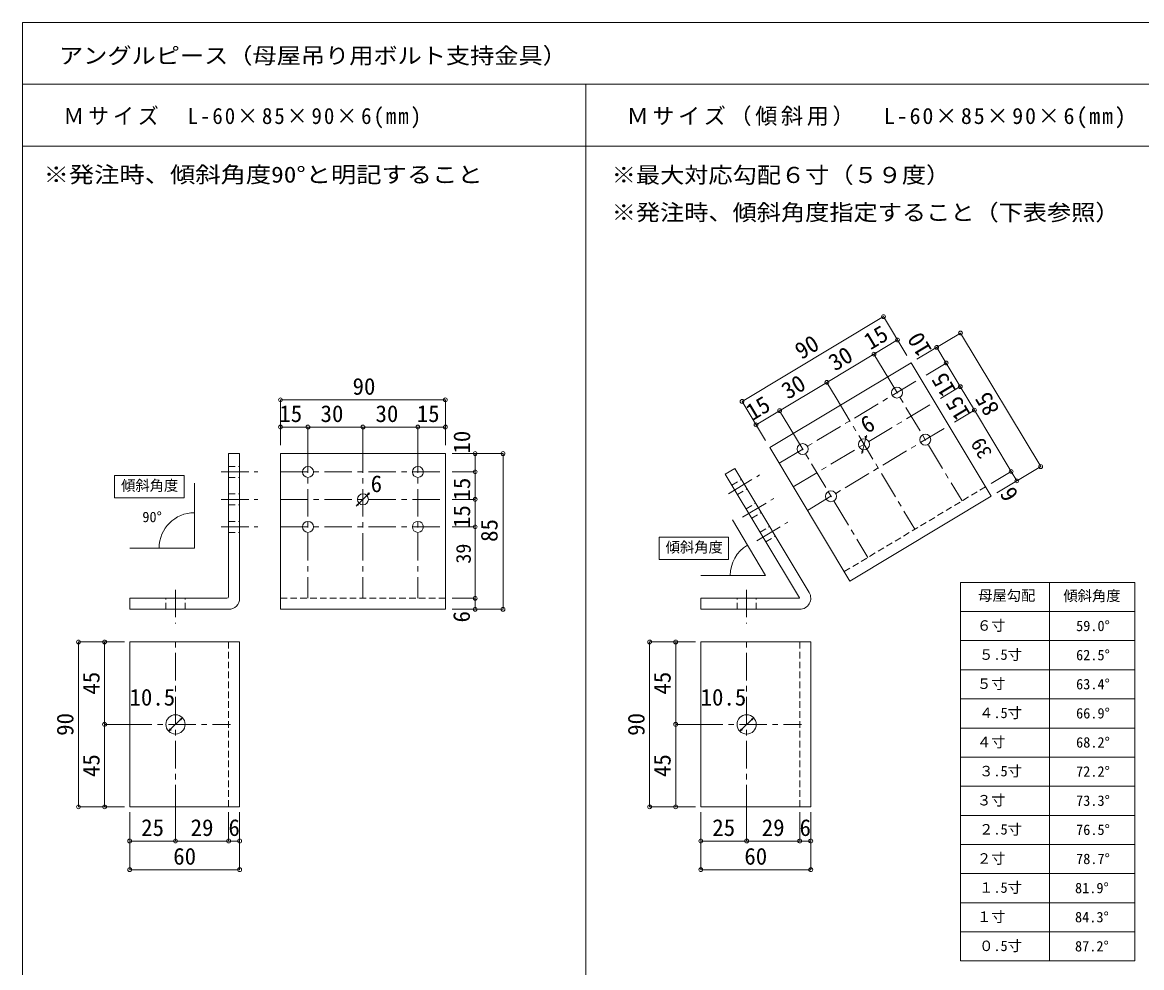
# Model space of a CAD drawing. Units: millimetres on the paper, enlarged 20 times, with parts at other scales. Extents: x -4155 to 4045, y -2866 to 2834.
# Drawn here: x -4155 to -82, y -606 to 2834 of the extents above; entities that cross this region are included whole.
import ezdxf
from ezdxf.enums import TextEntityAlignment as Align

# ---------------------------------------------------------------- set-up
doc = ezdxf.new("R2010")
doc.units = ezdxf.units.MM
doc.header["$LTSCALE"] = 20
doc.linetypes.add('CHAIN1', pattern=[8, 5, -1, 1, -1])
doc.linetypes.add('DASHED1', pattern=[1.8, 1.2, -0.6])
for name, color, linetype, lineweight in [('0-1_軸組', 7, 'Continuous', 9), ('0-2_インサート', 7, 'Continuous', 9), ('F-0_図枠', 7, 'Continuous', 9), ('F-1_レイアウト', 7, 'Continuous', 9)]:
    doc.layers.add(name, color=color, linetype=linetype, lineweight=lineweight)
doc.styles.add('ＭＳ ゴシック', font='')
doc.styles.get('ＭＳ ゴシック').set_extended_font_data('MS Gothic')

msp = doc.modelspace()

# ---------------------------------------------------------------- linework, layer by layer
at = {"layer": '0-1_軸組'}
for p, q in [((-741.36, 796.34), (-741.36, -581.46)), ((-741.36, 796.34), (-107.06, 796.34)), ((-417.15, 796.34), (-417.15, -581.46)), ((-107.06, 796.34), (-107.06, -581.46)), ((-741.36, 690.36), (-107.06, 690.36)), ((-741.36, 584.37), (-107.06, 584.37)), ((-741.36, 478.39), (-107.06, 478.39)), ((-741.36, 372.4), (-107.06, 372.4)), ((-741.36, 266.42), (-107.06, 266.42)), ((-741.36, 160.43), (-107.06, 160.43)), ((-741.36, 54.45), (-107.06, 54.45)), ((-741.36, -51.54), (-107.06, -51.54)), ((-741.36, -157.52), (-107.06, -157.52)), ((-741.36, -263.5), (-107.06, -263.5)), ((-741.36, -369.49), (-107.06, -369.49)), ((-741.36, -475.47), (-107.06, -475.47)), ((-741.36, -581.46), (-107.06, -581.46))]:
    msp.add_line(p, q, dxfattribs=at)
at = {"layer": '0-2_インサート'}
for p, q in [((-1056.4, 1627.04), (-970.65, 1678.49)), ((-741.21, 1703.68), (-900.31, 1608.22)), ((-741.21, 1703.68), (-449.66, 1217.77)), ((-793.64, 1594.48), (-827.94, 1651.65)), ((-1435.53, 1287.09), (-921.03, 1595.79)), ((-1227.9, 1524.14), (-1056.4, 1627.04)), ((-1056.4, 1627.04), (-1022.47, 1570.49)), ((-921.03, 1595.79), (-629.49, 1109.88)), ((-793.64, 1594.48), (-866.02, 1551.06)), ((-742.19, 1508.73), (-793.64, 1594.48)), ((-1399.4, 1421.24), (-1227.9, 1524.14)), ((-1227.9, 1524.14), (-1193.97, 1467.6)), ((-742.19, 1508.73), (-814.57, 1465.31)), ((-690.74, 1422.98), (-742.19, 1508.73)), ((-3215.76, 1295.64), (-3215.76, 1460.86)), ((-1451.22, 1313.25), (-1536.22, 1454.92)), ((-1485.15, 1369.79), (-1399.4, 1421.24)), ((-1399.4, 1421.24), (-1365.47, 1364.7)), ((-690.74, 1422.98), (-763.12, 1379.56)), ((-556.97, 1200.03), (-690.74, 1422.98)), ((-3215.76, 1361.58), (-3115.76, 1361.58)), ((-3115.76, 1361.58), (-2915.76, 1361.58)), ((-3115.76, 1361.58), (-3115.76, 1295.64)), ((-2915.76, 1361.58), (-2715.76, 1361.58)), ((-2915.76, 1361.58), (-2915.76, 1295.64)), ((-2715.76, 1361.58), (-2615.76, 1361.58)), ((-2715.76, 1361.58), (-2715.76, 1295.64)), ((-1100.98, 1264.05), (-1084, 1331.96)), ((-1087.52, 1317.89), (-1087.7, 1328.77)), ((-1087.52, 1317.89), (-1082.03, 1327.78)), ((-3404.31, 1265.14), (-3364.31, 1265.14)), ((-3404.31, 745.14), (-3404.31, 1265.14)), ((-3364.31, 1265.14), (-3364.31, 738.47)), ((-3215.76, 1265.14), (-2615.76, 1265.14)), ((-3215.76, 698.47), (-3215.76, 1265.14)), ((-2615.76, 1265.14), (-2615.76, 698.47)), ((-2406.05, 1265.14), (-2591.6, 1265.14)), ((-2507.2, 1198.47), (-2507.2, 1265.14)), ((-2406.05, 1265.14), (-2406.05, 698.47)), ((-1143.98, 801.18), (-1435.53, 1287.09)), ((-1097.22, 1279.08), (-1101.88, 1270.7)), ((-1097.22, 1279.08), (-1097.06, 1269.35)), ((-2507.2, 1198.47), (-2591.6, 1198.47)), ((-2507.2, 1098.47), (-2507.2, 1198.47)), ((-1597.21, 1190.08), (-1562.91, 1210.66)), ((-1327.45, 740.49), (-1597.21, 1190.08)), ((-1562.91, 1210.66), (-1291.94, 759.05)), ((-556.97, 1200.03), (-629.35, 1156.61)), ((-449.66, 1217.77), (-608.77, 1122.31)), ((-536.39, 1165.73), (-556.97, 1200.03)), ((-2940.74, 1073.25), (-2891.25, 1122.75)), ((-2901.5, 1112.5), (-2896.06, 1121.92)), ((-2901.5, 1112.5), (-2891.71, 1118.15)), ((-629.49, 1109.88), (-1143.98, 801.18)), ((-2929.78, 1084.21), (-2938.09, 1079.41)), ((-2929.78, 1084.21), (-2934.65, 1075.78)), ((-2507.2, 1098.47), (-2591.6, 1098.47)), ((-2507.2, 998.47), (-2507.2, 1098.47)), ((-2507.2, 998.47), (-2591.6, 998.47)), ((-2507.2, 738.47), (-2507.2, 998.47)), ((-3764.31, 698.47), (-3764.31, 738.47)), ((-3764.31, 738.47), (-3410.98, 738.47)), ((-2507.2, 738.47), (-2591.6, 738.47)), ((-2507.2, 698.47), (-2507.2, 738.47)), ((-1328.6, 738.47), (-1686.24, 738.47)), ((-3404.31, 698.47), (-3764.31, 698.47)), ((-2615.76, 698.47), (-3215.76, 698.47)), ((-2406.05, 698.47), (-2591.6, 698.47)), ((-3950.71, 579.58), (-3855.78, 579.58)), ((-3950.71, -20.42), (-3950.71, 579.58)), ((-3855.78, 579.58), (-3783.64, 579.58)), ((-3855.78, 279.58), (-3855.78, 579.58)), ((-3764.31, -20.42), (-3764.31, 579.58)), ((-3764.31, 579.58), (-3364.31, 579.58)), ((-3364.31, 579.58), (-3364.31, -20.42)), ((-1872.64, 579.58), (-1777.71, 579.58)), ((-1872.64, -20.42), (-1872.64, 579.58)), ((-1777.71, 579.58), (-1705.57, 579.58)), ((-1777.71, 279.58), (-1777.71, 579.58)), ((-1686.24, -20.42), (-1686.24, 579.58)), ((-1686.24, 579.58), (-1286.24, 579.58)), ((-1286.24, 579.58), (-1286.24, -20.42)), ((-3622.63, 254.36), (-3573.13, 303.85)), ((-3573.13, 303.85), (-3581.44, 299.06)), ((-3573.13, 303.85), (-3578, 295.43)), ((-1544.56, 254.36), (-1495.06, 303.85)), ((-1495.06, 303.85), (-1503.37, 299.06)), ((-1495.06, 303.85), (-1499.93, 295.43)), ((-3855.78, 279.58), (-3783.64, 279.58)), ((-3855.78, -20.42), (-3855.78, 279.58)), ((-3622.63, 254.36), (-3617.18, 263.79)), ((-3622.63, 254.36), (-3612.83, 260.01)), ((-1777.71, 279.58), (-1705.57, 279.58)), ((-1777.71, -20.42), (-1777.71, 279.58)), ((-1544.56, 254.36), (-1539.12, 263.79)), ((-1544.56, 254.36), (-1534.76, 260.01)), ((-3950.71, -20.42), (-3855.78, -20.42)), ((-3855.78, -20.42), (-3783.64, -20.42)), ((-3364.31, -20.42), (-3764.31, -20.42)), ((-3764.31, -144.83), (-3764.31, -40.41)), ((-3597.65, -144.83), (-3597.65, -40.41)), ((-3404.31, -144.83), (-3404.31, -40.41)), ((-3364.31, -144.83), (-3364.31, -40.41)), ((-1872.64, -20.42), (-1777.71, -20.42)), ((-1777.71, -20.42), (-1705.57, -20.42)), ((-1286.24, -20.42), (-1686.24, -20.42)), ((-1686.24, -144.83), (-1686.24, -40.41)), ((-1519.58, -144.83), (-1519.58, -40.41)), ((-1326.24, -144.83), (-1326.24, -40.41)), ((-1286.24, -144.83), (-1286.24, -40.41)), ((-3764.31, -249.25), (-3764.31, -144.83)), ((-3764.31, -144.83), (-3597.65, -144.83)), ((-3597.65, -144.83), (-3404.31, -144.83)), ((-3404.31, -144.83), (-3364.31, -144.83)), ((-3364.31, -249.25), (-3364.31, -144.83)), ((-1686.24, -249.25), (-1686.24, -144.83)), ((-1686.24, -144.83), (-1519.58, -144.83)), ((-1519.58, -144.83), (-1326.24, -144.83)), ((-1326.24, -144.83), (-1286.24, -144.83)), ((-1286.24, -249.25), (-1286.24, -144.83)), ((-3764.31, -249.25), (-3364.31, -249.25)), ((-1686.24, -249.25), (-1286.24, -249.25))]:
    msp.add_line(p, q, dxfattribs=at)
at = {"layer": '0-2_インサート', "color": 4, "linetype": 'CHAIN1'}
for p, q in [((-1022.47, 1570.49), (-735.81, 1092.73)), ((-1401.23, 1229.93), (-886.73, 1538.62)), ((-1193.97, 1467.6), (-907.31, 989.83)), ((-1349.78, 1144.18), (-835.28, 1452.88)), ((-1365.47, 1364.7), (-1078.81, 886.93)), ((-1298.33, 1058.43), (-783.83, 1367.13)), ((-3115.76, 1295.64), (-3115.76, 738.47)), ((-2915.76, 1295.64), (-2915.76, 738.47)), ((-2715.76, 1295.64), (-2715.76, 738.47)), ((-3431.03, 1198.47), (-3298.55, 1198.47)), ((-3215.76, 1198.47), (-2615.76, 1198.47)), ((-1585.82, 1119.17), (-1472.22, 1187.33)), ((-1534.37, 1033.42), (-1420.77, 1101.58)), ((-3431.03, 1098.47), (-3298.55, 1098.47)), ((-3215.76, 1098.47), (-2615.76, 1098.47)), ((-3431.03, 998.47), (-3298.55, 998.47)), ((-3215.76, 998.47), (-2615.76, 998.47)), ((-1482.92, 947.67), (-1369.32, 1015.83)), ((-3597.65, 769.66), (-3597.65, 646.89)), ((-1519.58, 769.66), (-1519.58, 646.89)), ((-3597.65, -40.41), (-3597.65, 579.58)), ((-1519.58, -40.41), (-1519.58, 579.58)), ((-3783.64, 279.58), (-3397.84, 279.58)), ((-1705.57, 279.58), (-1319.77, 279.58))]:
    msp.add_line(p, q, dxfattribs=at)
at = {"layer": '0-2_インサート', "linetype": 'DASHED1'}
for p, q in [((-3404.31, 1218.47), (-3364.31, 1218.47)), ((-3404.31, 1178.47), (-3364.31, 1178.47)), ((-1573.2, 1150.07), (-1538.9, 1170.65)), ((-1164.56, 835.48), (-650.06, 1144.18)), ((-3404.31, 1118.47), (-3364.31, 1118.47)), ((-1552.62, 1115.77), (-1518.32, 1136.35)), ((-3404.31, 1078.47), (-3364.31, 1078.47)), ((-1521.75, 1064.32), (-1487.45, 1084.9)), ((-3404.31, 1018.47), (-3364.31, 1018.47)), ((-1501.17, 1030.02), (-1466.87, 1050.6)), ((-3404.31, 978.47), (-3364.31, 978.47)), ((-1470.3, 978.57), (-1436, 999.15)), ((-1449.72, 944.27), (-1415.42, 964.85)), ((-3632.65, 698.47), (-3632.65, 738.47)), ((-3562.65, 698.47), (-3562.65, 738.47)), ((-3215.76, 738.47), (-2615.76, 738.47)), ((-1554.58, 698.47), (-1554.58, 738.47)), ((-1484.58, 698.47), (-1484.58, 738.47)), ((-3404.31, 579.58), (-3404.31, -20.42)), ((-1326.24, 579.58), (-1326.24, -20.42))]:
    msp.add_line(p, q, dxfattribs=at)
at = {"layer": '0-2_インサート', "color": 4}
for p, q in [((-3528.67, 1157.07), (-3528.67, 921.43)), ((-1571.41, 1023.74), (-1450.6, 821.43)), ((-3764.31, 921.43), (-3528.67, 921.43)), ((-1686.24, 821.43), (-1450.6, 821.43))]:
    msp.add_line(p, q, dxfattribs=at)
at = {"layer": '0-2_インサート'}
for points in [[(-936.72, 1621.94), (-1021.73, 1763.62), (-1536.22, 1454.92)], [(-2615.76, 1295.64), (-2615.76, 1460.86), (-3215.76, 1460.86)], [(-1326.24, 698.47), (-1686.24, 698.47), (-1686.24, 738.47)]]:
    msp.add_lwpolyline(points, dxfattribs=at)
at = {"layer": '0-2_インサート', "color": 4}
for points in [[(-3819.3, 1185.44), (-3566.75, 1185.44), (-3566.75, 1104.51), (-3819.3, 1104.51)], [(-1837.96, 960.81), (-1585.4, 960.81), (-1585.4, 879.88), (-1837.96, 879.88)]]:
    msp.add_lwpolyline(points, close=True, dxfattribs=at)
at = {"layer": '0-2_インサート'}
for centre, radius in [((-1021.73, 1763.62), 6.99), ((-741.21, 1703.68), 6.99), ((-970.65, 1678.49), 6.99), ((-1056.4, 1627.04), 6.99), ((-827.94, 1651.65), 6.99), ((-793.64, 1594.48), 6.99), ((-1227.9, 1524.14), 6.99), ((-972.48, 1487.17), 20), ((-742.19, 1508.73), 6.99), ((-3215.76, 1460.86), 6.99), ((-2615.76, 1460.86), 6.99), ((-1536.22, 1454.92), 6.99), ((-1399.4, 1421.24), 6.99), ((-690.74, 1422.98), 6.99), ((-3215.76, 1361.58), 6.99), ((-3115.76, 1361.58), 6.99), ((-2915.76, 1361.58), 6.99), ((-2715.76, 1361.58), 6.99), ((-2615.76, 1361.58), 6.99), ((-1485.15, 1369.79), 6.99), ((-1092.53, 1298.53), 20), ((-869.58, 1315.68), 20), ((-2507.2, 1265.14), 6.99), ((-2406.05, 1265.14), 6.99), ((-1315.48, 1281.38), 20), ((-449.66, 1217.77), 6.99), ((-3115.76, 1198.47), 20), ((-2715.76, 1198.47), 20), ((-2507.2, 1198.47), 6.99), ((-556.97, 1200.03), 6.99), ((-536.39, 1165.73), 6.99), ((-2915.76, 1098.47), 20), ((-2507.2, 1098.47), 6.99), ((-1212.58, 1109.88), 20), ((-3115.76, 998.47), 20), ((-2715.76, 998.47), 20), ((-2507.2, 998.47), 6.99), ((-2507.2, 738.47), 6.99), ((-2507.2, 698.47), 6.99), ((-2406.05, 698.47), 6.99), ((-3950.71, 579.58), 6.99), ((-3855.78, 579.58), 6.99), ((-1872.64, 579.58), 6.99), ((-1777.71, 579.58), 6.99), ((-3855.78, 279.58), 6.99), ((-3597.65, 279.58), 35), ((-1777.71, 279.58), 6.99), ((-1519.58, 279.58), 35), ((-3950.71, -20.42), 6.99), ((-3855.78, -20.42), 6.99), ((-1872.64, -20.42), 6.99), ((-1777.71, -20.42), 6.99), ((-3764.31, -144.83), 6.99), ((-3597.65, -144.83), 6.99), ((-3404.31, -144.83), 6.99), ((-3364.31, -144.83), 6.99), ((-1686.24, -144.83), 6.99), ((-1519.58, -144.83), 6.99), ((-1326.24, -144.83), 6.99), ((-1286.24, -144.83), 6.99), ((-3764.31, -249.25), 6.99), ((-3364.31, -249.25), 6.99), ((-1686.24, -249.25), 6.99), ((-1286.24, -249.25), 6.99)]:
    msp.add_circle(centre, radius, dxfattribs=at)
at = {"layer": '0-2_インサート', "color": 4}
for centre, start in [((-3528.67, 921.43), 90), ((-1450.6, 821.43), 120.84377)]:
    msp.add_arc(centre, 128.58, start, 180, dxfattribs=at)
at = {"layer": '0-2_インサート'}
for centre, radius, end in [((-3410.98, 745.14), 6.67, 0), ((-3404.31, 738.47), 40, 0), ((-1328.6, 739.8), 1.33, 30.96376), ((-1326.24, 738.47), 40, 30.96376)]:
    msp.add_arc(centre, radius, 270, end, dxfattribs=at)
at = {"layer": 'F-0_図枠'}
for p in [(4045.15, 2834.35), (-4154.85, -2865.65)]:
    msp.add_line(p, (-4154.85, 2834.35), dxfattribs=at)
at = {"layer": 'F-1_レイアウト'}
for p, q in [((4045.15, 2609.23), (-4154.85, 2609.23)), ((-2104.85, -2505.65), (-2104.85, 2609.23)), ((4045.15, 2384.11), (-4154.85, 2384.11))]:
    msp.add_line(p, q, dxfattribs=at)

# ---------------------------------------------------------------- texts
at = {"layer": '0-1_軸組', "style": 'ＭＳ ゴシック'}
for s, p in [('母屋勾配', (-677.14, 718.16)), ('傾斜角度', (-366.99, 717.09))]:
    msp.add_text(s, height=38.12, dxfattribs=at).set_placement(p, align=Align.BOTTOM_LEFT)
at = {"layer": '0-2_インサート', "style": 'ＭＳ ゴシック'}
for s, width, p in [('アングルピース（母屋吊り用ボルト支持金具）', 1.1, (-4021.62, 2666.45)), ('※発注時、傾斜角度90°と明記すること', 1.15, (-4077.64, 2233.55)), ('※最大対応勾配６寸（５９度）', 1.1, (-2010.56, 2232.16)), ('※発注時、傾斜角度指定すること（下表参照）', 1.1, (-2010.56, 2095.99))]:
    msp.add_text(s, height=58.65, dxfattribs=dict(at, width=width)).set_placement(p, align=Align.BOTTOM_LEFT)
for s, height, rotation, p in [('15', 61.09, 30.964, (-1059.97, 1624.89)), ('90', 61.09, 30.964, (-1311.26, 1589.9)), ('10', 61.09, 120.964, (-827.94, 1651.65)), ('30', 61.09, 30.964, (-1188.6, 1547.72)), ('30', 61.09, 30.964, (-1360.1, 1444.82)), ('15', 61.09, 120.964, (-740.05, 1505.16)), ('15', 61.09, 30.964, (-1488.72, 1367.65)), ('15', 61.09, 120.964, (-688.6, 1419.41)), ('85', 61.09, 120.964, (-581.73, 1435.13)), ('6', 61.09, 30.964, (-1072.57, 1320)), ('10', 61.09, 90, (-2507.2, 1265.14)), ('39', 53.76, 120.964, (-610.49, 1274.99)), ('15', 61.09, 90, (-2507.2, 1094.3)), ('6', 61.09, 120.964, (-512.49, 1124.05)), ('15', 61.09, 90, (-2507.2, 994.3)), ('85', 61.09, 90, (-2407.47, 943.64)), ('39', 53.76, 90, (-2507.2, 864.3)), ('6', 61.09, 90, (-2508.15, 650.43)), ('45', 61.09, 90, (-3855.78, 387.91)), ('45', 61.09, 90, (-1777.71, 387.91)), ('90', 61.09, 90, (-3950.71, 237.91)), ('90', 61.09, 90, (-1872.64, 237.91)), ('45', 61.09, 90, (-3855.78, 87.91)), ('45', 61.09, 90, (-1777.71, 87.91))]:
    msp.add_text(s, height=height, rotation=rotation, dxfattribs=at).set_placement(p, align=Align.BOTTOM_LEFT)
for s, height, p in [('90', 61.09, (-2953.41, 1460.86)), ('15', 61.09, (-3219.93, 1361.58)), ('30', 61.09, (-3069.93, 1361.58)), ('30', 61.09, (-2869.93, 1361.58)), ('15', 61.09, (-2719.93, 1361.58)), ('6', 61.09, (-2887.6, 1106.62)), ('傾斜角度', 38.12, (-3795.58, 1118.46)), ('90°', 38.12, (-3718.37, 1004.04)), ('傾斜角度', 38.12, (-1814.24, 893.83)), ('６寸', 38.12, (-681.41, 609.02)), ('59.0°', 38.12, (-320.79, 607.59)), ('５.5寸', 38.12, (-673.61, 503.04)), ('62.5°', 38.12, (-320.79, 501.61)), ('５寸', 38.12, (-681.41, 397.05)), ('10.5', 61.09, (-3765.11, 329.59)), ('10.5', 61.09, (-1687.04, 329.59)), ('63.4°', 38.12, (-320.79, 395.62)), ('４.5寸', 38.12, (-673.61, 291.07)), ('66.9°', 38.12, (-320.79, 289.64)), ('４寸', 38.12, (-681.41, 185.08)), ('68.2°', 38.12, (-320.79, 183.66)), ('３.5寸', 38.12, (-673.61, 79.1)), ('72.2°', 38.12, (-320.79, 77.67)), ('３寸', 38.12, (-681.41, -26.89)), ('73.3°', 38.12, (-320.79, -28.31)), ('25', 61.09, (-3722.65, -144.83)), ('29', 61.09, (-3542.65, -144.83)), ('6', 61.09, (-3405.15, -144.83)), ('25', 61.09, (-1644.58, -144.83)), ('29', 61.09, (-1464.58, -144.83)), ('6', 61.09, (-1327.08, -144.83)), ('２.5寸', 38.12, (-673.61, -132.87)), ('76.5°', 38.12, (-320.79, -134.3)), ('60', 61.09, (-3605.98, -249.25)), ('60', 61.09, (-1527.91, -249.25)), ('２寸', 38.12, (-681.41, -238.85)), ('78.7°', 38.12, (-320.79, -240.28)), ('１.5寸', 38.12, (-673.61, -344.84)), ('81.9°', 38.12, (-324.69, -346.27)), ('１寸', 38.12, (-681.41, -450.82)), ('84.3°', 38.12, (-324.69, -452.25)), ('０.5寸', 38.12, (-673.61, -556.81)), ('87.2°', 38.12, (-324.69, -558.24))]:
    msp.add_text(s, height=height, dxfattribs=at).set_placement(p, align=Align.BOTTOM_LEFT)
at = {"layer": '0-2_インサート', "char_height": 58.65, "attachment_point": 7, "style": 'ＭＳ ゴシック'}
for s, insert in [('\\T1.19;\\W0.95;Ｍサイズ\u3000L-60×85×90×6(mm)', (-4006, 2448.89)), ('\\T1.17;Ｍサイズ（傾斜用）\u3000L-60×85×90×6(mm)', (-1956, 2448.89))]:
    msp.add_mtext(s, dxfattribs=dict(at, insert=insert))

doc.saveas('drawing.dxf')
